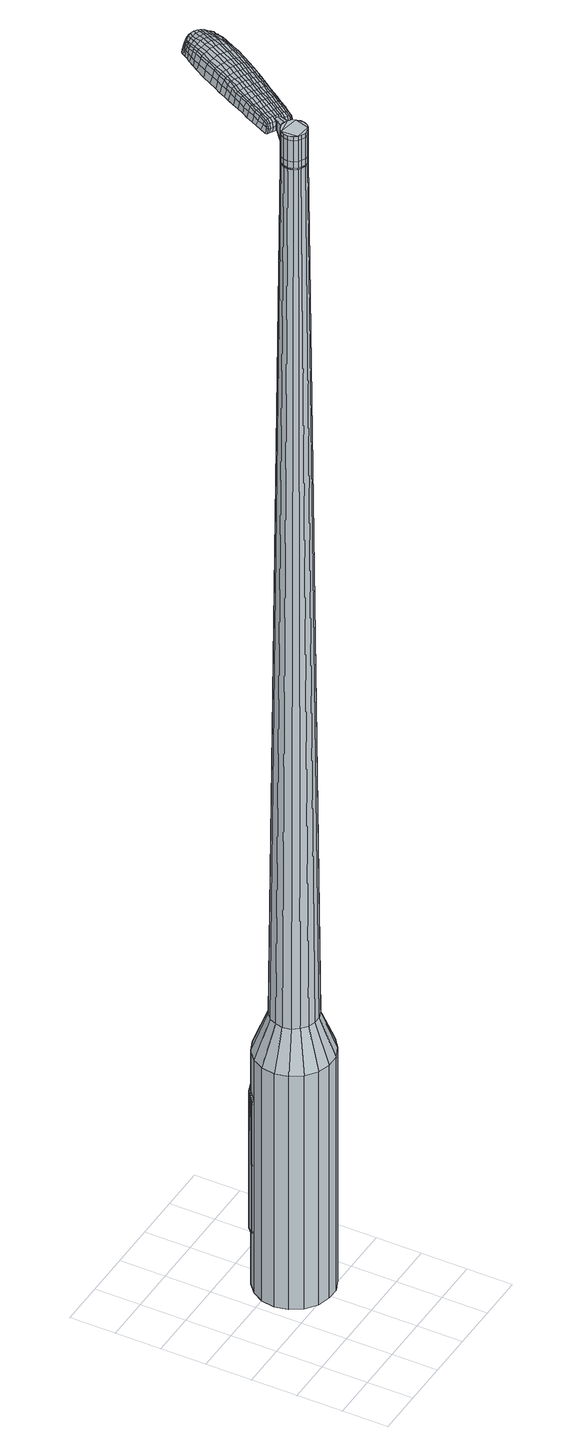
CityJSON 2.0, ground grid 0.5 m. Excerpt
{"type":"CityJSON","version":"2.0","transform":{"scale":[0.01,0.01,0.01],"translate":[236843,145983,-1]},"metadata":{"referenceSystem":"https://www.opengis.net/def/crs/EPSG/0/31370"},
"CityObjects":{
"object1":{"type":"GenericCityObject","attributes":{"cluster":558,"mean_distance_to_centroid":0.283,"new_centroid_x":236844.03,"new_centroid_y":145984.34,"mean_distance_to_camera":11.96,"H1":-33.09,"H2":-27.58,"Z_final":113.81,"cluster2":-1,"proj_x":236847.6,"proj_y":145986.23,"id_line":84693,"bearing_l":152.01,"distance":4.03,"orientation":"right","G_obj":62.01},"geometry":[{"type":"MultiSurface","lod":"2","boundaries":[[[0,1,2,3]],[[1,4,5,2]],[[4,6,7,5]],[[6,8,9,7]],[[8,10,11,9]],[[10,12,13,11]],[[12,14,15,13]],[[14,16,17,15]],[[16,18,19,17]],[[18,20,21,19]],[[20,22,23,21]],[[22,24,25,23]],[[24,26,27,25]],[[26,28,29,27]],[[28,30,31,29]],[[30,32,33,31]],[[32,34,35,33]],[[34,0,3,35]],[[36,37,38,39]],[[38,40,41,42]],[[41,43,42]],[[42,44,45,46]],[[45,47,46]],[[46,48,49,50]],[[49,51,50]],[[42,46,50,38]],[[50,52,39,38]],[[53,36,39]],[[2,5,7,35]],[[7,9,11,15]],[[11,13,15]],[[15,17,19,23]],[[19,21,23]],[[23,25,27,31]],[[27,29,31]],[[15,23,31,7]],[[31,33,35,7]],[[3,2,35]],[[1,0,54,55]],[[0,34,56,54]],[[34,32,57,56]],[[32,30,58,57]],[[30,28,59,58]],[[28,26,60,59]],[[26,24,61,60]],[[24,22,62,61]],[[22,20,63,62]],[[20,18,64,63]],[[18,16,65,64]],[[16,14,66,65]],[[14,12,67,66]],[[12,10,68,67]],[[10,8,69,68]],[[8,6,70,69]],[[6,4,71,70]],[[4,1,55,71]],[[55,54,72,73]],[[54,56,74,72]],[[56,57,75,74]],[[57,58,76,75]],[[58,59,77,76]],[[59,60,78,77]],[[60,61,79,78]],[[61,62,80,79]],[[62,63,81,80]],[[63,64,82,81]],[[64,65,83,82]],[[65,66,84,83]],[[66,67,85,84]],[[67,68,86,85]],[[68,69,87,86]],[[69,70,88,87]],[[70,71,89,88]],[[71,55,73,89]],[[72,90,91,92]],[[93,94,90,72]],[[95,96,94,93]],[[97,98,96,95]],[[99,100,98,97]],[[101,102,100,99]],[[103,104,102,101]],[[105,106,104,103]],[[107,108,106,105]],[[109,110,108,107]],[[111,112,110,109]],[[113,114,112,111]],[[115,116,114,113]],[[117,118,116,115]],[[87,119,118,117]],[[120,121,119,87]],[[122,123,121,120]],[[92,91,123,122]],[[124,125,126,127]],[[128,124,127,129]],[[130,128,129,131]],[[132,130,131,133]],[[134,132,133,135]],[[136,134,135,137]],[[138,136,137,139]],[[140,138,139,141]],[[142,140,141,143]],[[144,142,143,145]],[[146,144,145,147]],[[148,146,147,149]],[[150,148,149,151]],[[152,150,151,153]],[[154,152,153,155]],[[156,154,155,157]],[[73,72,92]],[[74,93,72]],[[74,75,95,93]],[[75,76,97,95]],[[76,77,99,97]],[[77,78,101,99]],[[78,79,103,101]],[[79,80,105,103]],[[80,81,107,105]],[[81,82,109,107]],[[82,83,111,109]],[[83,84,113,111]],[[84,85,115,113]],[[85,86,117,115]],[[86,87,117]],[[88,120,87]],[[88,89,122,120]],[[89,73,92,122]],[[158,91,90]],[[158,159,123,91]],[[159,160,121,123]],[[160,119,121]],[[161,118,119]],[[161,162,116,118]],[[162,163,114,116]],[[163,164,112,114]],[[164,165,110,112]],[[165,166,108,110]],[[166,167,106,108]],[[167,168,104,106]],[[168,169,102,104]],[[169,170,100,102]],[[170,171,98,100]],[[171,172,96,98]],[[172,173,94,96]],[[173,90,94]],[[39,52,156,174]],[[158,90,175,157]],[[53,39,174,125]],[[90,173,126,175]],[[36,53,125,124]],[[173,172,127,126]],[[37,36,124,128]],[[172,171,129,127]],[[38,37,128,130]],[[171,170,131,129]],[[40,38,130,132]],[[170,169,133,131]],[[41,40,132,134]],[[169,168,135,133]],[[43,41,134,136]],[[168,167,137,135]],[[42,43,136,138]],[[167,166,139,137]],[[44,42,138,140]],[[166,165,141,139]],[[45,44,140,142]],[[165,164,143,141]],[[47,45,142,144]],[[164,163,145,143]],[[46,47,144,146]],[[163,162,147,145]],[[48,46,146,148]],[[162,161,149,147]],[[49,48,148,150]],[[161,119,151,149]],[[51,49,150,152]],[[119,160,153,151]],[[50,51,152,154]],[[160,159,155,153]],[[52,50,154,156]],[[159,158,157,155]],[[156,157,176,177]],[[157,175,178,176]],[[175,126,179,178]],[[126,125,180,179]],[[125,174,181,180]],[[174,156,177,181]],[[182,183,184,185]],[[186,182,185,187]],[[182,186,188,189]],[[183,182,189,190]],[[191,192,193,194]],[[195,191,194,196]],[[191,195,197,198]],[[192,191,198,199]],[[200,201,202,203]],[[204,200,203,205]],[[200,204,206,207]],[[201,200,207,208]],[[209,210,211,212]],[[213,209,212,214]],[[209,213,215,216]],[[210,209,216,217]],[[218,219,220,221]],[[222,218,221,223]],[[218,222,224,225]],[[219,218,225,226]],[[227,228,229,230]],[[231,227,230,232]],[[227,231,233,234]],[[228,227,234,235]],[[236,237,238,239]],[[228,236,239,229]],[[236,228,235,240]],[[237,236,240,241]],[[242,243,244,245]],[[237,242,245,238]],[[242,237,241,246]],[[243,242,246,247]],[[248,186,187,249]],[[243,248,249,244]],[[248,243,247,250]],[[186,248,250,188]],[[251,252,253,254]],[[255,251,254,256]],[[251,255,257,258]],[[252,251,258,259]],[[260,261,262,263]],[[252,260,263,253]],[[260,252,259,264]],[[261,260,264,265]],[[266,267,268,269]],[[261,266,269,262]],[[266,261,265,270]],[[267,266,270,271]],[[272,273,274,275]],[[267,272,275,268]],[[272,267,271,276]],[[273,272,276,277]],[[278,183,190,279]],[[273,278,279,274]],[[278,273,277,280]],[[183,278,280,184]],[[281,282,283,284]],[[285,281,284,286]],[[281,285,287,288]],[[282,281,288,289]],[[290,291,292,293]],[[282,290,293,283]],[[290,282,289,294]],[[291,290,294,295]],[[296,297,298,299]],[[291,296,299,292]],[[296,291,295,300]],[[297,296,300,301]],[[302,195,196,303]],[[297,302,303,298]],[[302,297,301,304]],[[195,302,304,197]],[[305,306,307,308]],[[309,305,308,310]],[[305,309,311,312]],[[306,305,312,313]],[[314,315,316,317]],[[306,314,317,307]],[[314,306,313,318]],[[315,314,318,319]],[[320,321,322,323]],[[315,320,323,316]],[[320,315,319,324]],[[321,320,324,325]],[[326,327,328,329]],[[321,326,329,322]],[[326,321,325,330]],[[327,326,330,331]],[[332,192,199,333]],[[327,332,333,328]],[[332,327,331,334]],[[192,332,334,193]],[[335,221,220,336]],[[337,335,336,338]],[[335,337,339,340]],[[221,335,340,223]],[[341,337,338,342]],[[343,341,342,344]],[[341,343,345,346]],[[337,341,346,339]],[[347,343,344,348]],[[349,347,348,350]],[[347,349,351,352]],[[343,347,352,345]],[[353,349,350,354]],[[355,353,354,356]],[[353,355,357,358]],[[349,353,358,351]],[[359,355,356,360]],[[210,359,360,211]],[[359,210,217,361]],[[355,359,361,357]],[[362,363,208,207]],[[364,362,207,206]],[[362,364,365,366]],[[363,362,366,367]],[[368,369,367,366]],[[370,368,366,365]],[[368,370,371,372]],[[369,368,372,373]],[[374,375,373,372]],[[376,374,372,371]],[[374,376,377,378]],[[375,374,378,379]],[[380,381,379,378]],[[382,380,378,377]],[[380,382,215,213]],[[381,380,213,214]],[[383,384,385,386]],[[285,383,386,287]],[[383,285,286,387]],[[384,383,387,388]],[[389,204,205,390]],[[384,389,390,385]],[[389,384,388,391]],[[204,389,391,206]],[[392,393,394,395]],[[231,392,395,233]],[[392,231,232,396]],[[393,392,396,397]],[[398,399,400,401]],[[393,398,401,394]],[[398,393,397,402]],[[399,398,402,403]],[[404,201,208,405]],[[399,404,405,400]],[[404,399,403,406]],[[201,404,406,202]],[[407,408,409,410]],[[189,407,410,190]],[[407,189,188,411]],[[408,407,411,412]],[[413,414,415,416]],[[408,413,416,409]],[[413,408,412,417]],[[414,413,417,418]],[[419,212,211,420]],[[414,419,420,415]],[[419,414,418,421]],[[212,419,421,214]],[[422,423,424,425]],[[194,422,425,196]],[[422,194,193,426]],[[423,422,426,427]],[[428,216,215,429]],[[423,428,429,424]],[[428,423,427,430]],[[216,428,430,217]],[[431,432,433,434]],[[309,431,434,311]],[[431,309,310,435]],[[432,431,435,436]],[[437,222,223,438]],[[432,437,438,433]],[[437,432,436,439]],[[222,437,439,224]],[[440,441,442,443]],[[255,440,443,257]],[[440,255,256,444]],[[441,440,444,445]],[[446,447,448,449]],[[441,446,449,442]],[[446,441,445,450]],[[447,446,450,451]],[[452,219,226,453]],[[447,452,453,448]],[[452,447,451,454]],[[219,452,454,220]],[[455,456,445,444]],[[254,455,444,256]],[[455,254,253,457]],[[456,455,457,458]],[[459,460,451,450]],[[456,459,450,445]],[[459,456,458,461]],[[460,459,461,462]],[[463,336,220,454]],[[460,463,454,451]],[[463,460,462,464]],[[336,463,464,338]],[[465,466,467,468]],[[312,465,468,313]],[[465,312,311,434]],[[466,465,434,433]],[[469,340,339,470]],[[466,469,470,467]],[[469,466,433,438]],[[340,469,438,223]],[[471,472,458,457]],[[263,471,457,253]],[[471,263,262,473]],[[472,471,473,474]],[[475,476,462,461]],[[472,475,461,458]],[[475,472,474,477]],[[476,475,477,478]],[[479,342,338,464]],[[476,479,464,462]],[[479,476,478,480]],[[342,479,480,344]],[[481,482,483,484]],[[318,481,484,319]],[[481,318,313,468]],[[482,481,468,467]],[[485,346,345,486]],[[482,485,486,483]],[[485,482,467,470]],[[346,485,470,339]],[[487,488,474,473]],[[269,487,473,262]],[[487,269,268,489]],[[488,487,489,490]],[[491,492,478,477]],[[488,491,477,474]],[[491,488,490,493]],[[492,491,493,494]],[[495,348,344,480]],[[492,495,480,478]],[[495,492,494,496]],[[348,495,496,350]],[[497,498,499,500]],[[324,497,500,325]],[[497,324,319,484]],[[498,497,484,483]],[[501,352,351,502]],[[498,501,502,499]],[[501,498,483,486]],[[352,501,486,345]],[[503,504,490,489]],[[275,503,489,268]],[[503,275,274,505]],[[504,503,505,506]],[[507,508,494,493]],[[504,507,493,490]],[[507,504,506,509]],[[508,507,509,510]],[[511,354,350,496]],[[508,511,496,494]],[[511,508,510,512]],[[354,511,512,356]],[[513,514,515,516]],[[330,513,516,331]],[[513,330,325,500]],[[514,513,500,499]],[[517,358,357,518]],[[514,517,518,515]],[[517,514,499,502]],[[358,517,502,351]],[[519,520,506,505]],[[279,519,505,274]],[[519,279,190,410]],[[520,519,410,409]],[[521,522,510,509]],[[520,521,509,506]],[[521,520,409,416]],[[522,521,416,415]],[[523,360,356,512]],[[522,523,512,510]],[[523,522,415,420]],[[360,523,420,211]],[[524,525,427,426]],[[334,524,426,193]],[[524,334,331,516]],[[525,524,516,515]],[[526,361,217,430]],[[525,526,430,427]],[[526,525,515,518]],[[361,526,518,357]],[[527,528,388,387]],[[284,527,387,286]],[[527,284,283,529]],[[528,527,529,530]],[[531,364,206,391]],[[528,531,391,388]],[[531,528,530,532]],[[364,531,532,365]],[[533,534,535,536]],[[234,533,536,235]],[[533,234,233,395]],[[534,533,395,394]],[[537,538,539,540]],[[534,537,540,535]],[[537,534,394,401]],[[538,537,401,400]],[[541,363,367,542]],[[538,541,542,539]],[[541,538,400,405]],[[363,541,405,208]],[[543,544,530,529]],[[293,543,529,283]],[[543,293,292,545]],[[544,543,545,546]],[[547,370,365,532]],[[544,547,532,530]],[[547,544,546,548]],[[370,547,548,371]],[[549,550,551,552]],[[240,549,552,241]],[[549,240,235,536]],[[550,549,536,535]],[[553,554,555,556]],[[550,553,556,551]],[[553,550,535,540]],[[554,553,540,539]],[[557,369,373,558]],[[554,557,558,555]],[[557,554,539,542]],[[369,557,542,367]],[[559,560,546,545]],[[299,559,545,292]],[[559,299,298,561]],[[560,559,561,562]],[[563,376,371,548]],[[560,563,548,546]],[[563,560,562,564]],[[376,563,564,377]],[[565,566,567,568]],[[246,565,568,247]],[[565,246,241,552]],[[566,565,552,551]],[[569,570,571,572]],[[566,569,572,567]],[[569,566,551,556]],[[570,569,556,555]],[[573,375,379,574]],[[570,573,574,571]],[[573,570,555,558]],[[375,573,558,373]],[[575,576,562,561]],[[303,575,561,298]],[[575,303,196,425]],[[576,575,425,424]],[[577,382,377,564]],[[576,577,564,562]],[[577,576,424,429]],[[382,577,429,215]],[[578,579,412,411]],[[250,578,411,188]],[[578,250,247,568]],[[579,578,568,567]],[[580,581,418,417]],[[579,580,417,412]],[[580,579,567,572]],[[581,580,572,571]],[[582,381,214,421]],[[581,582,421,418]],[[582,581,571,574]],[[381,582,574,379]],[[583,584,585,586]],[[586,585,587,588]],[[589,587,585,590]],[[590,585,584,591]],[[592,593,594,595]],[[595,594,596,597]],[[598,596,594,599]],[[599,594,593,600]],[[601,602,603,604]],[[604,603,605,606]],[[607,605,603,608]],[[608,603,602,609]],[[610,611,612,613]],[[613,612,614,615]],[[616,614,612,617]],[[617,612,611,618]],[[619,620,621,622]],[[622,621,623,624]],[[625,623,621,626]],[[626,621,620,627]],[[628,629,630,631]],[[631,630,632,633]],[[634,632,630,635]],[[635,630,629,636]],[[637,638,639,640]],[[640,639,629,628]],[[636,629,639,641]],[[641,639,638,642]],[[643,644,645,646]],[[646,645,638,637]],[[642,638,645,647]],[[647,645,644,648]],[[588,587,649,650]],[[650,649,644,643]],[[648,644,649,651]],[[651,649,587,589]],[[652,653,654,655]],[[655,654,656,657]],[[658,656,654,659]],[[659,654,653,660]],[[661,662,663,664]],[[664,663,653,652]],[[660,653,663,665]],[[665,663,662,666]],[[667,668,669,670]],[[670,669,662,661]],[[666,662,669,671]],[[671,669,668,672]],[[673,674,675,676]],[[676,675,668,667]],[[672,668,675,677]],[[677,675,674,678]],[[591,584,679,680]],[[680,679,674,673]],[[678,674,679,681]],[[681,679,584,583]],[[682,683,684,685]],[[685,684,686,687]],[[688,686,684,689]],[[689,684,683,690]],[[691,692,693,694]],[[694,693,683,682]],[[690,683,693,695]],[[695,693,692,696]],[[697,698,699,700]],[[700,699,692,691]],[[696,692,699,701]],[[701,699,698,702]],[[597,596,703,704]],[[704,703,698,697]],[[702,698,703,705]],[[705,703,596,598]],[[706,707,708,709]],[[709,708,710,711]],[[712,710,708,713]],[[713,708,707,714]],[[715,716,717,718]],[[718,717,707,706]],[[714,707,717,719]],[[719,717,716,720]],[[721,722,723,724]],[[724,723,716,715]],[[720,716,723,725]],[[725,723,722,726]],[[727,728,729,730]],[[730,729,722,721]],[[726,722,729,731]],[[731,729,728,732]],[[600,593,733,734]],[[734,733,728,727]],[[732,728,733,735]],[[735,733,593,592]],[[619,622,736,737]],[[737,736,738,739]],[[740,738,736,741]],[[741,736,622,624]],[[739,738,742,743]],[[743,742,744,745]],[[746,744,742,747]],[[747,742,738,740]],[[745,744,748,749]],[[749,748,750,751]],[[752,750,748,753]],[[753,748,744,746]],[[751,750,754,755]],[[755,754,756,757]],[[758,756,754,759]],[[759,754,750,752]],[[757,756,760,761]],[[761,760,611,610]],[[618,611,760,762]],[[762,760,756,758]],[[609,763,764,608]],[[608,764,765,607]],[[766,765,764,767]],[[767,764,763,768]],[[768,769,770,767]],[[767,770,771,766]],[[772,771,770,773]],[[773,770,769,774]],[[774,775,776,773]],[[773,776,777,772]],[[778,777,776,779]],[[779,776,775,780]],[[780,781,782,779]],[[779,782,783,778]],[[616,783,782,614]],[[614,782,781,615]],[[784,785,786,787]],[[787,786,686,688]],[[687,686,786,788]],[[788,786,785,789]],[[606,605,790,791]],[[791,790,785,784]],[[789,785,790,792]],[[792,790,605,607]],[[793,794,795,796]],[[796,795,632,634]],[[633,632,795,797]],[[797,795,794,798]],[[799,800,801,802]],[[802,801,794,793]],[[798,794,801,803]],[[803,801,800,804]],[[609,602,805,806]],[[806,805,800,799]],[[804,800,805,807]],[[807,805,602,601]],[[808,809,810,811]],[[811,810,590,591]],[[589,590,810,812]],[[812,810,809,813]],[[814,815,816,817]],[[817,816,809,808]],[[813,809,816,818]],[[818,816,815,819]],[[610,613,820,821]],[[821,820,815,814]],[[819,815,820,822]],[[822,820,613,615]],[[823,824,825,826]],[[826,825,595,597]],[[592,595,825,827]],[[827,825,824,828]],[[616,617,829,830]],[[830,829,824,823]],[[828,824,829,831]],[[831,829,617,618]],[[832,833,834,835]],[[835,834,710,712]],[[711,710,834,836]],[[836,834,833,837]],[[624,623,838,839]],[[839,838,833,832]],[[837,833,838,840]],[[840,838,623,625]],[[841,842,843,658]],[[843,656,658]],[[657,656,843,844]],[[844,843,842,845]],[[846,847,848,849]],[[849,848,842,841]],[[845,842,848,850]],[[850,848,847,851]],[[627,620,852,853]],[[853,852,847,846]],[[851,847,852,854]],[[854,852,620,619]],[[845,855,856,844]],[[844,856,655,657]],[[652,655,856,857]],[[857,856,855,858]],[[851,859,860,850]],[[850,860,855,845]],[[858,855,860,861]],[[861,860,859,862]],[[619,737,863,854]],[[854,863,859,851]],[[862,859,863,864]],[[864,863,737,739]],[[865,866,867,868]],[[868,867,713,714]],[[712,713,867,835]],[[835,867,866,832]],[[740,741,869,870]],[[870,869,866,865]],[[832,866,869,839]],[[839,869,741,624]],[[858,871,872,857]],[[857,872,664,652]],[[661,664,872,873]],[[873,872,871,874]],[[862,875,876,861]],[[861,876,871,858]],[[874,871,876,877]],[[877,876,875,878]],[[739,743,879,864]],[[864,879,875,862]],[[878,875,879,880]],[[880,879,743,745]],[[881,882,883,884]],[[884,883,719,720]],[[714,719,883,868]],[[868,883,882,865]],[[746,747,885,886]],[[886,885,882,881]],[[865,882,885,870]],[[870,885,747,740]],[[874,887,873]],[[873,887,670,661]],[[667,670,887,888]],[[888,887,889]],[[878,890,891,877]],[[877,891,887,874]],[[889,887,891,892]],[[892,891,890,893]],[[745,749,894,880]],[[880,894,890,878]],[[893,890,894,895]],[[895,894,749,751]],[[896,897,898,899]],[[899,898,725,726]],[[720,725,898,884]],[[884,898,897,881]],[[752,753,900,901]],[[901,900,897,896]],[[881,897,900,886]],[[886,900,753,746]],[[889,902,903,888]],[[888,903,676,667]],[[673,676,903,904]],[[903,902,904]],[[893,905,906,892]],[[892,906,902,889]],[[904,902,906,907]],[[907,906,905,908]],[[751,755,909,895]],[[895,909,905,893]],[[908,905,909,910]],[[910,909,755,757]],[[911,912,913,914]],[[914,913,731,732]],[[726,731,913,899]],[[899,913,912,896]],[[758,759,915,916]],[[916,915,912,911]],[[896,912,915,901]],[[901,915,759,752]],[[917,918,904]],[[904,918,680,673]],[[591,680,918,811]],[[811,918,917,808]],[[908,919,920,907]],[[907,920,917,904]],[[808,917,920,817]],[[817,920,919,814]],[[757,761,921,910]],[[910,921,919,908]],[[814,919,921,821]],[[821,921,761,610]],[[828,922,923,827]],[[827,923,735,592]],[[732,735,923,914]],[[914,923,922,911]],[[618,762,924,831]],[[831,924,922,828]],[[911,922,924,916]],[[916,924,762,758]],[[789,925,926,788]],[[788,926,685,687]],[[682,685,926,927]],[[927,926,925,928]],[[607,765,929,792]],[[792,929,925,789]],[[928,925,929,930]],[[930,929,765,766]],[[931,932,933,934]],[[934,933,635,636]],[[634,635,933,796]],[[796,933,932,793]],[[935,936,937,938]],[[938,937,932,931]],[[793,932,937,802]],[[802,937,936,799]],[[768,763,939,940]],[[940,939,936,935]],[[799,936,939,806]],[[806,939,763,609]],[[928,941,942,927]],[[927,942,694,682]],[[691,694,942,943]],[[943,942,941,944]],[[766,771,945,930]],[[930,945,941,928]],[[944,941,945,946]],[[946,945,771,772]],[[947,948,949,950]],[[950,949,641,642]],[[636,641,949,934]],[[934,949,948,931]],[[951,952,953,954]],[[954,953,948,947]],[[931,948,953,938]],[[938,953,952,935]],[[774,769,955,956]],[[956,955,952,951]],[[935,952,955,940]],[[940,955,769,768]],[[944,957,958,943]],[[943,958,700,691]],[[697,700,958,959]],[[959,958,957,960]],[[772,777,961,946]],[[946,961,957,944]],[[960,957,961,962]],[[962,961,777,778]],[[963,964,965,966]],[[966,965,647,648]],[[642,647,965,950]],[[950,965,964,947]],[[967,968,969,970]],[[970,969,964,963]],[[947,964,969,954]],[[954,969,968,951]],[[780,775,971,972]],[[972,971,968,967]],[[951,968,971,956]],[[956,971,775,774]],[[960,973,974,959]],[[959,974,704,697]],[[597,704,974,826]],[[826,974,973,823]],[[778,783,975,962]],[[962,975,973,960]],[[823,973,975,830]],[[830,975,783,616]],[[813,976,977,812]],[[812,977,651,589]],[[648,651,977,966]],[[966,977,976,963]],[[819,978,979,818]],[[818,979,976,813]],[[963,976,979,970]],[[970,979,978,967]],[[615,781,980,822]],[[822,980,978,819]],[[967,978,980,972]],[[972,980,781,780]],[[583,586,185,184]],[[586,588,187,185]],[[598,599,198,197]],[[599,600,199,198]],[[601,604,203,202]],[[604,606,205,203]],[[625,626,225,224]],[[626,627,226,225]],[[628,631,230,229]],[[631,633,232,230]],[[637,640,239,238]],[[640,628,229,239]],[[643,646,245,244]],[[646,637,238,245]],[[588,650,249,187]],[[650,643,244,249]],[[658,659,258,257]],[[659,660,259,258]],[[660,665,264,259]],[[665,666,265,264]],[[666,671,270,265]],[[671,672,271,270]],[[672,677,276,271]],[[677,678,277,276]],[[678,681,280,277]],[[681,583,184,280]],[[688,689,288,287]],[[689,690,289,288]],[[690,695,294,289]],[[695,696,295,294]],[[696,701,300,295]],[[701,702,301,300]],[[702,705,304,301]],[[705,598,197,304]],[[706,709,308,307]],[[709,711,310,308]],[[715,718,317,316]],[[718,706,307,317]],[[721,724,323,322]],[[724,715,316,323]],[[727,730,329,328]],[[730,721,322,329]],[[600,734,333,199]],[[734,727,328,333]],[[784,787,386,385]],[[787,688,287,386]],[[606,791,390,205]],[[791,784,385,390]],[[633,797,396,232]],[[797,798,397,396]],[[798,803,402,397]],[[803,804,403,402]],[[804,807,406,403]],[[807,601,202,406]],[[711,836,435,310]],[[836,837,436,435]],[[837,840,439,436]],[[840,625,224,439]],[[841,658,443,442]],[[658,257,443]],[[846,849,449,448]],[[849,841,442,449]],[[627,853,453,226]],[[853,846,448,453]],[[981,982,983,984]],[[985,986,984,983]],[[987,988,989,990]],[[991,992,993,994]],[[982,995,996,983]],[[997,985,983,996]],[[998,987,990,999]],[[1000,1001,992,991]],[[995,1002,1003,996]],[[1003,1004,997,996]],[[1005,998,999,1006]],[[1007,1001,1000,1008]],[[1002,1009,1010,1003]],[[1010,1011,1004,1003]],[[1012,1005,1006,1013]],[[1014,1007,1008,1015]],[[1016,1017,1018,1019]],[[1020,1021,1017,1016]],[[1020,1022,1023,1021]],[[1022,1024,1025,1023]],[[1026,1027,1028,1029]],[[1030,1031,1027,1026]],[[1032,1033,1031,1030]],[[1034,1035,1033,1032]],[[1029,1018,1017,1026]],[[1026,1017,1021,1030]],[[1021,1023,1032,1030]],[[1023,1025,1034,1032]],[[990,989,986,985]],[[999,990,985,997]],[[1004,1006,999,997]],[[1011,1013,1006,1004]],[[991,994,988,987]],[[1000,991,987,998]],[[1008,1000,998,1005]],[[1015,1008,1005,1012]],[[992,1016,1019,993]],[[1001,1020,1016,992]],[[1022,1020,1001,1007]],[[1024,1022,1007,1014]],[[1036,1037,1038,1039]],[[1038,1040,1041,1042]],[[1038,1042,1043,1044]],[[1038,1044,1039]],[[1045,1036,1039,1046]],[[1047,1046,1039,1048]],[[1049,1048,1039]],[[1050,1038,1037,1051]],[[1052,1050,1051,1053]],[[1054,1052,1053,1055]],[[1056,1054,1055,1057]],[[1058,1056,1057,1059]],[[1059,1060,1061,1062]],[[1059,1062,1063,1064]],[[1059,1064,1065,1066]],[[1065,1067,1068,1069]],[[1065,1069,1070,1071]],[[1065,1071,1066]],[[1059,1066,1058]],[[1072,1073,1037,1036]],[[1074,1075,1040,1038]],[[1076,1077,1049,1039]],[[1073,1078,1051,1037]],[[1079,1074,1038,1050]],[[1078,1080,1053,1051]],[[1081,1079,1050,1052]],[[1080,1082,1055,1053]],[[1083,1081,1052,1054]],[[1082,1084,1057,1055]],[[1085,1083,1054,1056]],[[1084,1086,1059,1057]],[[1087,1085,1056,1058]],[[1086,1088,1060,1059]],[[1089,1090,1067,1065]],[[1091,1087,1058,1066]],[[1061,1060,1088,1092]],[[1062,1061,1092,1093]],[[1063,1062,1093,1094]],[[1064,1063,1094,1095]],[[1065,1064,1095,1089]],[[1096,1072,1036,1045]],[[1097,1096,1045,1046]],[[1098,1097,1046,1047]],[[1099,1098,1047,1048]],[[1077,1099,1048,1049]],[[1041,1040,1075,1100]],[[1068,1067,1090,1101]],[[1042,1041,1100,1102]],[[1043,1042,1102,1103]],[[1044,1043,1103,1104]],[[1039,1044,1104,1076]],[[1069,1068,1101,1105]],[[1070,1069,1105,1106]],[[1071,1070,1106,1107]],[[1066,1071,1107,1091]]]}]}
},
"vertices":[
[122,174,384],[134,165,384],[134,165,96],[122,174,96],[142,152,384],[142,152,96],[145,138,384],[145,138,96],[143,123,384],[143,123,96],[136,110,384],[136,110,96],[125,101,384],[125,101,96],[111,95,384],[111,95,96],[97,95,384],[97,95,96],[83,99,384],[83,99,96],[71,108,384],[71,108,96],[63,121,384],[63,121,96],[60,135,384],[60,135,96],[62,150,384],[62,150,96],[69,162,384],[69,162,96],[80,172,384],[80,172,96],[94,178,384],[94,178,96],[108,178,384],[108,178,96],[100,150,1524],[95,148,1524],[92,145,1524],[109,148,1524],[90,141,1524],[89,136,1524],[93,127,1524],[90,131,1524],[96,125,1524],[101,123,1524],[110,125,1524],[105,123,1524],[113,128,1524],[115,132,1524],[115,141,1524],[116,137,1524],[113,145,1524],[104,150,1524],[114,159,429],[121,153,429],[106,161,429],[97,161,429],[89,158,429],[83,152,429],[79,144,429],[77,136,429],[79,127,429],[84,120,429],[91,114,429],[99,112,429],[108,112,429],[116,115,429],[122,121,429],[127,129,429],[128,137,429],[126,146,429],[109,148,1483],[113,145,1483],[104,150,1483],[100,150,1483],[95,148,1483],[92,145,1483],[90,141,1483],[89,136,1483],[90,131,1483],[93,127,1483],[96,125,1483],[101,123,1483],[105,123,1483],[110,125,1483],[113,128,1483],[115,132,1483],[116,137,1483],[115,141,1483],[109,148,1485],[112,145,1485],[112,145,1483],[104,149,1483],[104,149,1485],[100,149,1483],[100,149,1485],[96,147,1483],[96,147,1485],[92,144,1483],[92,144,1485],[90,140,1483],[90,140,1485],[90,136,1483],[90,136,1485],[91,132,1483],[91,132,1485],[93,128,1483],[93,128,1485],[97,125,1483],[97,125,1485],[101,124,1483],[101,124,1485],[105,124,1483],[105,124,1485],[109,126,1483],[109,126,1485],[113,129,1483],[113,129,1485],[115,132,1485],[115,137,1483],[115,137,1485],[114,141,1483],[114,141,1485],[100,150,1519],[104,150,1519],[104,150,1493],[100,150,1493],[95,148,1519],[95,148,1493],[92,145,1519],[92,145,1493],[90,141,1519],[90,141,1493],[89,136,1519],[89,136,1493],[90,131,1519],[90,131,1493],[93,127,1519],[93,127,1493],[96,125,1519],[96,125,1493],[101,123,1519],[101,123,1493],[105,123,1519],[105,123,1493],[110,125,1519],[110,125,1493],[113,128,1519],[113,128,1493],[115,132,1519],[115,132,1493],[116,137,1519],[116,137,1493],[115,141,1519],[115,141,1493],[113,145,1519],[113,145,1493],[113,145,1485],[115,141,1485],[116,137,1485],[113,128,1485],[110,125,1485],[105,123,1485],[101,123,1485],[96,125,1485],[93,127,1485],[90,131,1485],[89,136,1485],[90,141,1485],[92,145,1485],[95,148,1485],[100,150,1485],[104,150,1485],[109,148,1519],[109,148,1493],[120,163,1513],[120,163,1518],[118,165,1513],[115,166,1513],[115,166,1518],[118,165,1518],[170,221,1519],[166,215,1518],[168,215,1509],[172,221,1510],[174,229,1519],[176,229,1510],[172,228,1526],[168,221,1525],[164,215,1525],[136,239,1519],[133,233,1518],[134,231,1525],[137,238,1525],[140,247,1519],[141,246,1526],[139,249,1510],[135,241,1510],[132,235,1509],[186,296,1519],[189,294,1519],[189,295,1513],[186,297,1513],[182,297,1519],[182,298,1513],[181,295,1524],[185,294,1524],[188,293,1524],[151,230,1530],[148,224,1529],[150,222,1529],[154,229,1530],[155,239,1531],[158,237,1531],[152,240,1530],[148,232,1530],[144,226,1529],[113,159,1512],[116,158,1512],[116,159,1517],[114,160,1517],[111,161,1512],[111,161,1517],[111,161,1506],[114,160,1506],[116,159,1506],[196,274,1519],[195,271,1519],[197,271,1512],[198,274,1512],[197,276,1518],[198,277,1512],[196,276,1522],[195,274,1523],[194,271,1524],[193,266,1519],[191,261,1519],[193,262,1512],[195,267,1512],[192,267,1524],[190,261,1525],[189,256,1519],[185,249,1519],[187,249,1511],[190,256,1511],[187,256,1526],[183,249,1526],[180,239,1519],[182,239,1510],[178,239,1526],[131,158,1513],[135,164,1513],[134,164,1518],[130,158,1517],[128,153,1512],[128,154,1516],[129,154,1506],[133,158,1507],[137,165,1507],[139,171,1514],[143,177,1515],[142,177,1520],[138,171,1519],[141,171,1507],[145,178,1507],[147,184,1515],[151,190,1516],[149,190,1522],[145,183,1521],[149,184,1508],[153,190,1508],[155,196,1517],[159,203,1517],[157,202,1524],[153,196,1523],[157,197,1508],[161,203,1509],[162,209,1518],[161,209,1524],[164,209,1509],[165,291,1519],[163,289,1519],[164,288,1524],[166,291,1523],[167,293,1518],[167,292,1522],[166,295,1512],[164,293,1512],[162,290,1512],[160,285,1519],[157,280,1519],[158,279,1525],[161,284,1524],[160,286,1512],[157,282,1512],[154,275,1519],[150,268,1519],[151,266,1526],[155,273,1526],[154,276,1511],[150,270,1511],[145,258,1519],[146,256,1526],[144,259,1510],[105,172,1513],[108,179,1513],[107,181,1507],[104,174,1507],[103,167,1512],[102,168,1506],[104,168,1516],[105,171,1517],[109,178,1518],[111,186,1514],[114,193,1515],[113,194,1507],[110,187,1507],[112,185,1519],[115,192,1520],[117,200,1515],[120,206,1516],[120,208,1508],[117,201,1508],[118,198,1521],[121,205,1522],[123,213,1517],[127,220,1517],[126,222,1509],[123,215,1508],[124,212,1523],[127,218,1524],[130,226,1518],[129,228,1509],[130,225,1524],[116,165,1519],[119,164,1519],[120,171,1520],[122,170,1520],[117,173,1520],[114,166,1519],[123,178,1522],[126,177,1522],[127,185,1523],[129,183,1523],[124,186,1523],[121,180,1521],[130,191,1524],[133,190,1524],[134,198,1525],[136,196,1525],[131,199,1525],[128,193,1524],[137,204,1526],[140,203,1526],[141,211,1527],[143,209,1527],[138,213,1527],[134,206,1526],[144,217,1528],[147,216,1528],[141,219,1528],[184,292,1527],[187,290,1527],[180,293,1526],[177,289,1527],[181,288,1528],[185,286,1528],[178,282,1529],[182,280,1529],[174,284,1528],[171,277,1530],[175,276,1530],[178,274,1530],[171,269,1531],[175,268,1531],[168,271,1530],[163,263,1531],[167,261,1531],[170,260,1531],[161,250,1531],[164,248,1531],[158,252,1531],[169,295,1518],[172,296,1519],[171,297,1513],[168,296,1513],[169,293,1523],[171,294,1523],[176,297,1519],[176,298,1513],[176,295,1524],[197,279,1518],[197,281,1518],[195,281,1523],[196,278,1523],[198,279,1513],[198,282,1513],[196,285,1519],[194,289,1519],[193,287,1524],[195,284,1523],[196,286,1513],[195,289,1513],[192,292,1519],[191,290,1524],[192,292,1513],[166,221,1528],[165,223,1528],[161,216,1528],[163,215,1527],[171,229,1528],[169,230,1529],[162,224,1529],[160,226,1530],[156,219,1529],[159,218,1528],[167,232,1529],[164,234,1530],[157,227,1530],[153,221,1529],[161,235,1531],[138,237,1528],[140,236,1529],[144,244,1529],[142,245,1528],[135,230,1527],[137,229,1528],[144,234,1529],[148,242,1530],[140,228,1528],[103,165,1512],[104,164,1512],[105,165,1517],[104,166,1517],[102,166,1506],[104,165,1506],[107,162,1512],[108,163,1517],[107,163,1506],[126,152,1512],[125,153,1512],[126,153,1506],[127,152,1506],[126,153,1517],[125,154,1517],[123,154,1512],[120,155,1512],[121,156,1506],[124,155,1506],[123,155,1517],[121,157,1517],[118,157,1512],[119,157,1506],[118,158,1517],[129,158,1519],[127,159,1519],[133,165,1520],[131,165,1520],[125,160,1519],[123,161,1519],[129,167,1520],[127,168,1520],[121,162,1519],[125,169,1520],[106,170,1519],[108,169,1519],[111,176,1520],[110,177,1520],[111,168,1519],[114,175,1520],[136,171,1521],[135,172,1521],[140,178,1522],[139,178,1522],[133,173,1521],[131,174,1521],[137,179,1522],[134,181,1523],[128,176,1522],[132,182,1523],[113,184,1521],[115,183,1521],[118,190,1522],[116,191,1522],[117,181,1521],[121,188,1522],[144,184,1523],[143,185,1523],[148,190,1524],[146,191,1524],[140,186,1523],[138,187,1524],[144,192,1525],[141,194,1525],[135,189,1524],[139,195,1525],[119,197,1523],[121,196,1523],[124,203,1524],[122,204,1524],[124,195,1524],[127,201,1525],[152,197,1525],[150,197,1525],[155,203,1526],[154,204,1526],[148,199,1526],[145,200,1526],[151,205,1527],[149,207,1527],[142,202,1526],[146,208,1527],[125,211,1525],[127,210,1525],[131,216,1526],[129,217,1526],[131,208,1526],[134,214,1527],[159,209,1527],[157,210,1527],[155,211,1527],[152,213,1528],[150,214,1528],[132,224,1527],[134,223,1527],[137,221,1528],[168,291,1525],[170,292,1525],[166,288,1526],[168,289,1526],[175,293,1526],[173,289,1527],[195,276,1525],[194,278,1525],[193,275,1526],[193,273,1525],[193,282,1525],[192,285,1526],[190,281,1527],[192,278,1526],[190,288,1526],[188,284,1527],[163,284,1526],[165,284,1527],[160,279,1527],[162,279,1528],[170,284,1528],[166,278,1529],[191,268,1526],[190,270,1527],[188,264,1528],[189,263,1527],[189,273,1527],[187,276,1528],[184,269,1529],[186,267,1528],[185,278,1528],[181,272,1530],[157,273,1528],[159,273,1529],[153,266,1528],[155,265,1529],[163,272,1529],[159,264,1530],[186,257,1528],[185,259,1528],[181,251,1529],[182,250,1528],[183,261,1529],[181,263,1530],[176,255,1530],[179,253,1530],[178,266,1530],[174,258,1531],[147,255,1529],[149,255,1529],[153,253,1530],[177,239,1528],[175,241,1529],[173,243,1530],[170,244,1530],[167,246,1531],[166,216,1509],[164,216,1518],[168,222,1518],[170,223,1509],[172,230,1519],[174,230,1510],[170,229,1525],[166,222,1525],[163,216,1525],[135,231,1525],[134,232,1518],[138,239,1518],[138,237,1525],[141,246,1519],[142,245,1525],[141,248,1510],[137,240,1509],[134,234,1509],[188,293,1513],[188,292,1519],[185,294,1519],[185,295,1513],[181,295,1519],[182,296,1513],[181,293,1524],[184,293,1524],[187,291,1524],[151,223,1528],[148,224,1528],[151,231,1529],[154,229,1529],[155,239,1529],[158,237,1529],[152,240,1529],[148,232,1529],[145,226,1528],[117,161,1516],[117,160,1512],[114,161,1512],[115,162,1516],[112,163,1512],[112,163,1516],[112,163,1506],[115,162,1506],[117,161,1506],[195,272,1512],[193,272,1519],[194,274,1518],[196,275,1512],[195,276,1518],[196,277,1512],[194,276,1522],[193,275,1523],[192,272,1523],[191,262,1512],[189,262,1519],[191,267,1519],[193,267,1512],[190,267,1524],[188,262,1525],[185,250,1511],[183,250,1519],[187,257,1519],[189,257,1511],[185,257,1525],[182,250,1526],[178,240,1519],[180,240,1510],[176,240,1526],[132,165,1518],[134,165,1513],[130,159,1513],[129,159,1517],[127,155,1512],[127,156,1515],[128,155,1506],[131,159,1506],[135,166,1507],[140,178,1520],[142,178,1514],[138,172,1514],[136,172,1519],[139,172,1507],[143,179,1507],[148,191,1522],[149,191,1516],[145,185,1515],[144,185,1521],[147,185,1508],[151,191,1508],[155,204,1523],[157,204,1517],[153,197,1516],[152,197,1522],[155,198,1508],[159,204,1508],[161,210,1517],[159,210,1524],[163,210,1509],[166,287,1523],[165,288,1519],[167,290,1518],[167,289,1523],[168,292,1518],[168,291,1522],[167,293,1512],[166,292,1512],[164,289,1512],[160,278,1525],[159,279,1519],[162,284,1519],[163,283,1524],[161,285,1512],[158,280,1512],[153,266,1526],[152,267,1519],[156,274,1519],[157,272,1525],[155,275,1511],[151,269,1511],[147,257,1519],[148,255,1526],[146,259,1510],[109,180,1507],[110,178,1513],[107,172,1513],[106,173,1506],[105,167,1512],[104,168,1506],[106,167,1515],[107,171,1517],[110,177,1518],[115,194,1507],[116,192,1514],[113,185,1514],[112,187,1507],[113,184,1519],[117,191,1520],[121,207,1508],[122,206,1516],[119,199,1515],[118,201,1508],[120,198,1521],[123,204,1522],[128,221,1508],[128,219,1517],[125,212,1516],[125,214,1508],[126,211,1522],[129,218,1523],[131,226,1517],[131,227,1509],[132,224,1524],[117,166,1518],[119,165,1518],[120,172,1519],[122,171,1519],[118,173,1519],[114,167,1518],[124,179,1520],[126,177,1520],[127,185,1521],[130,184,1521],[125,187,1521],[121,180,1520],[131,192,1523],[133,190,1523],[134,198,1524],[137,197,1524],[131,200,1524],[128,193,1523],[138,205,1525],[140,203,1525],[141,211,1526],[144,210,1526],[138,213,1526],[135,206,1525],[144,218,1527],[147,216,1527],[141,219,1527],[186,289,1526],[183,291,1526],[180,291,1525],[178,288,1526],[181,287,1526],[184,285,1526],[181,280,1528],[178,282,1528],[175,283,1527],[171,277,1528],[175,275,1529],[178,274,1529],[174,267,1530],[171,269,1530],[168,270,1529],[164,263,1530],[167,261,1530],[170,259,1530],[164,248,1530],[161,250,1530],[158,251,1530],[171,295,1513],[172,294,1518],[169,293,1518],[169,294,1512],[169,291,1523],[172,292,1523],[176,294,1519],[176,295,1513],[176,293,1523],[193,280,1523],[195,281,1518],[195,278,1518],[194,278,1523],[196,279,1512],[196,281,1512],[191,286,1523],[192,287,1519],[194,284,1519],[193,283,1523],[195,284,1513],[193,288,1513],[190,290,1519],[189,289,1524],[191,291,1513],[161,217,1527],[164,223,1527],[165,222,1527],[162,216,1526],[170,230,1527],[169,231,1528],[156,220,1528],[159,226,1528],[162,224,1528],[159,218,1527],[166,232,1528],[164,234,1529],[157,228,1529],[153,221,1528],[161,236,1529],[145,244,1528],[141,236,1527],[139,236,1527],[143,244,1527],[136,230,1526],[138,229,1527],[144,234,1528],[148,242,1528],[141,228,1527],[106,166,1516],[106,166,1512],[104,166,1512],[105,167,1516],[104,167,1506],[105,167,1506],[108,164,1512],[109,165,1516],[108,165,1506],[127,155,1506],[126,155,1512],[126,154,1512],[126,155,1516],[126,156,1516],[122,158,1506],[121,157,1512],[124,156,1512],[125,156,1506],[124,157,1516],[122,158,1516],[119,159,1512],[120,159,1506],[119,159,1516],[128,160,1518],[128,159,1518],[132,166,1519],[131,166,1519],[124,162,1518],[126,161,1518],[129,167,1519],[127,168,1519],[121,163,1518],[125,170,1519],[112,177,1519],[109,170,1518],[108,171,1518],[111,177,1519],[111,169,1518],[115,175,1519],[135,172,1520],[136,172,1520],[139,178,1521],[139,179,1521],[131,175,1520],[133,174,1520],[137,180,1521],[134,181,1521],[128,176,1520],[132,183,1521],[118,190,1521],[115,183,1520],[114,184,1520],[117,191,1521],[118,182,1520],[121,188,1521],[143,185,1522],[147,191,1523],[146,192,1523],[138,188,1522],[140,187,1522],[144,193,1523],[142,194,1524],[135,189,1523],[139,196,1524],[125,203,1523],[121,197,1522],[120,197,1522],[124,204,1523],[125,195,1522],[128,202,1523],[150,198,1524],[151,198,1524],[154,204,1525],[145,201,1525],[148,199,1524],[151,206,1525],[149,207,1526],[143,202,1525],[146,209,1526],[131,216,1525],[128,210,1524],[127,210,1524],[130,217,1525],[131,208,1524],[134,215,1525],[157,211,1526],[158,210,1526],[152,213,1527],[155,212,1526],[150,215,1527],[134,223,1526],[133,224,1526],[138,221,1526],[171,291,1524],[168,290,1524],[167,287,1525],[169,288,1525],[175,291,1525],[173,288,1525],[192,275,1525],[193,278,1524],[193,276,1524],[192,273,1525],[189,281,1526],[190,284,1525],[192,281,1524],[190,278,1525],[188,287,1525],[187,283,1526],[166,283,1526],[164,283,1526],[161,277,1526],[163,278,1527],[170,283,1526],[167,277,1527],[187,264,1527],[189,270,1526],[190,268,1526],[187,263,1526],[183,269,1528],[186,275,1527],[188,273,1526],[185,267,1527],[184,278,1527],[181,272,1528],[160,272,1527],[158,272,1527],[154,265,1527],[156,265,1528],[164,272,1528],[160,264,1529],[180,252,1528],[184,259,1527],[185,257,1527],[181,250,1527],[176,256,1529],[180,263,1529],[182,261,1528],[178,253,1528],[177,265,1529],[173,258,1530],[150,254,1528],[148,255,1528],[154,253,1529],[174,241,1528],[175,240,1528],[170,245,1529],[172,243,1529],[167,247,1530],[128,155,1508],[122,158,1508],[138,186,1509],[145,182,1509],[149,205,1510],[157,201,1510],[168,239,1512],[176,235,1512],[168,219,1511],[160,224,1511],[177,255,1513],[183,267,1514],[190,263,1514],[185,251,1513],[116,161,1508],[131,190,1509],[141,209,1510],[160,244,1512],[152,228,1511],[168,260,1513],[175,272,1514],[110,164,1508],[124,194,1509],[134,213,1510],[152,248,1512],[143,232,1511],[167,276,1514],[160,264,1513],[104,167,1508],[117,197,1509],[126,217,1510],[144,253,1512],[135,237,1511],[159,280,1514],[152,269,1513],[188,280,1514],[190,284,1514],[196,281,1514],[196,276,1514],[181,283,1514],[183,288,1514],[174,287,1514],[177,291,1514],[166,291,1514],[171,294,1514],[189,290,1515],[188,294,1515],[189,294,1515],[193,288,1515],[186,292,1515],[187,295,1515],[182,294,1515],[186,295,1515],[178,296,1515],[185,296,1515],[77,171,334],[80,174,334],[80,174,165],[69,165,171],[77,171,165],[74,169,165],[72,167,166],[71,166,167],[70,165,169],[74,169,334],[72,167,333],[71,166,332],[70,165,331],[69,165,328],[94,179,165],[94,179,334],[109,180,165],[109,180,334],[123,175,165],[123,175,334],[135,166,165],[135,166,334],[143,153,165],[143,153,334],[144,149,334],[145,145,334],[146,143,333],[146,141,332],[146,139,331],[146,139,328],[144,149,165],[146,139,171],[146,139,169],[146,141,167],[146,143,166],[145,145,165],[79,169,334],[82,172,334],[82,172,165],[79,169,165],[71,162,171],[71,162,328],[95,177,334],[95,177,165],[109,177,334],[109,177,165],[122,172,334],[122,172,165],[133,164,334],[133,164,165],[140,152,334],[140,152,165],[141,148,334],[144,138,328],[144,138,171],[141,148,165],[142,145,334],[143,142,333],[143,140,332],[144,139,331],[76,167,334],[74,165,333],[73,164,332],[72,163,331],[76,167,165],[144,139,169],[74,165,166],[73,164,167],[72,163,169],[143,140,167],[143,142,166],[142,145,165]
]}
